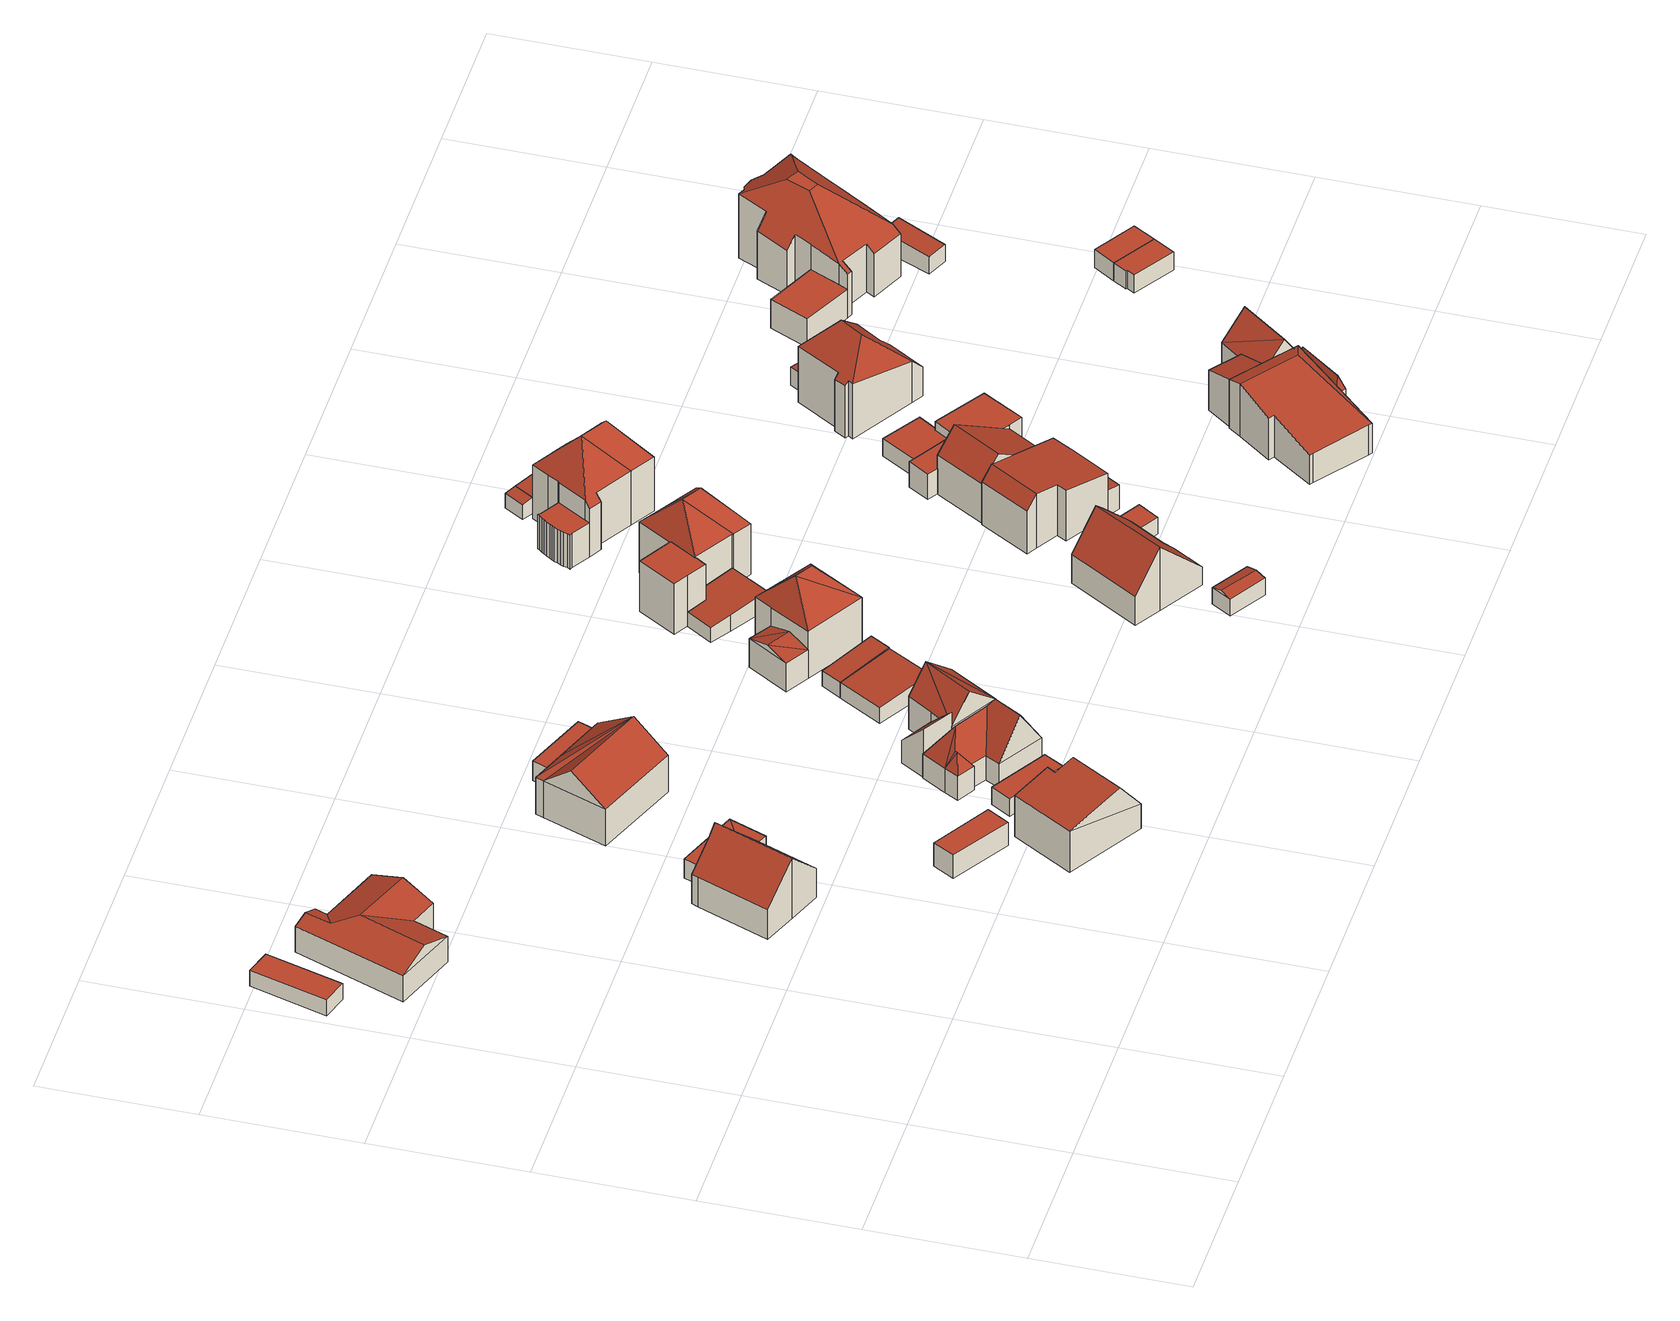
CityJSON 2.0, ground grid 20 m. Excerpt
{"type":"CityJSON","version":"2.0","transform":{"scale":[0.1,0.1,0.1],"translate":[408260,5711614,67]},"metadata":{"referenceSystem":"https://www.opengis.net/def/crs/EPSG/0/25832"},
"CityObjects":{
"building1":{"type":"Building","attributes":{"Gemeindeschluessel":"05978036","Geometrietyp2DReferenz":"3000","function":"31001_2460","roofType":"1000","measuredHeight":2.4},"geometry":[{"type":"MultiSurface","lod":"2","boundaries":[[[0,1,2,3]],[[1,4,5,2]],[[4,6,7,5]],[[6,0,3,7]],[[6,4,1,0]],[[3,2,5,7]]],"semantics":{"surfaces":[{"type":"WallSurface"},{"type":"RoofSurface"},{"type":"GroundSurface"}],"values":[0,0,0,0,1,2]}}]},
"building2":{"type":"Building","attributes":{"Gemeindeschluessel":"05978036","Geometrietyp2DReferenz":"3000","function":"31001_1000","roofType":"5000","measuredHeight":5.57},"geometry":[{"type":"MultiSurface","lod":"2","boundaries":[[[8,9,10,11]],[[9,12,13,10]],[[12,14,15,13]],[[14,16,17,15]],[[16,18,19,17]],[[18,20,21,19]],[[20,22,23,21]],[[22,8,11,23]],[[24,22,20]],[[25,24,20,18]],[[26,25,18,16]],[[26,16,14]],[[27,25,26,14,12]],[[28,27,12,9]],[[28,9,8]],[[24,25,27,28,8,22]],[[11,10,13,15,17,19,21,23]]],"semantics":{"surfaces":[{"type":"WallSurface"},{"type":"RoofSurface"},{"type":"GroundSurface"}],"values":[0,0,0,0,0,0,0,0,0,1,1,0,1,1,0,1,2]}}]},
"building3":{"type":"Building","attributes":{"Gemeindeschluessel":"05978036","Geometrietyp2DReferenz":"3000","function":"31001_1000","roofType":"3100","measuredHeight":9.05},"geometry":[{"type":"MultiSurface","lod":"2","boundaries":[[[29,30,31,32]],[[30,33,34,31]],[[33,35,36,34]],[[35,37,38,36]],[[37,39,40,38]],[[39,41,42,40]],[[41,43,44,42]],[[43,45,46,44]],[[45,29,32,46]],[[41,39,37,35,33,30]],[[30,29,45,43,41]],[[32,31,34,36,38,40,42,44,46]]],"semantics":{"surfaces":[{"type":"WallSurface"},{"type":"RoofSurface"},{"type":"GroundSurface"}],"values":[0,0,0,0,0,0,0,0,0,1,1,2]}}]},
"building4":{"type":"Building","attributes":{"Gemeindeschluessel":"05978036","Geometrietyp2DReferenz":"3000","function":"31001_2460"},"children":["building4-1","building4-2"]},
"building4-1":{"type":"BuildingPart","attributes":{"roofType":"1000","measuredHeight":2.86},"parents":["building4"],"geometry":[{"type":"MultiSurface","lod":"2","boundaries":[[[47,48,49,50]],[[48,51,52,49]],[[53,47,50,54]],[[53,51,48,47]],[[50,49,52,54]],[[54,52,51,53]]],"semantics":{"surfaces":[{"type":"WallSurface"},{"type":"RoofSurface"},{"type":"GroundSurface"},{"type":"ClosureSurface"}],"values":[0,0,0,1,2,3]}}]},
"building4-2":{"type":"BuildingPart","attributes":{"roofType":"1000","measuredHeight":2.88},"parents":["building4"],"geometry":[{"type":"MultiSurface","lod":"2","boundaries":[[[55,56,52,51]],[[55,57,58,56]],[[57,53,54,58]],[[53,57,55,51]],[[52,56,58,54]],[[51,52,54,53]]],"semantics":{"surfaces":[{"type":"WallSurface"},{"type":"RoofSurface"},{"type":"GroundSurface"},{"type":"ClosureSurface"}],"values":[0,0,0,1,2,3]}}]},
"building5":{"type":"Building","attributes":{"Gemeindeschluessel":"05978036","Geometrietyp2DReferenz":"3000","function":"31001_2460","roofType":"1000","measuredHeight":3.51},"geometry":[{"type":"MultiSurface","lod":"2","boundaries":[[[59,60,61,62]],[[60,63,64,61]],[[63,65,66,64]],[[65,59,62,66]],[[65,63,60,59]],[[62,61,64,66]]],"semantics":{"surfaces":[{"type":"WallSurface"},{"type":"RoofSurface"},{"type":"GroundSurface"}],"values":[0,0,0,0,1,2]}}]},
"building6":{"type":"Building","attributes":{"Gemeindeschluessel":"05978036","Geometrietyp2DReferenz":"3000","function":"31001_1000","roofType":"5000","measuredHeight":7.93},"geometry":[{"type":"MultiSurface","lod":"2","boundaries":[[[67,68,69,70]],[[68,71,72,69]],[[71,73,74,72]],[[73,75,76,74]],[[75,77,78,76]],[[77,67,70,78]],[[77,75,79,80]],[[73,71,68,67,80,79]],[[75,73,79]],[[67,77,80]],[[70,69,72,74,76,78]]],"semantics":{"surfaces":[{"type":"WallSurface"},{"type":"RoofSurface"},{"type":"GroundSurface"}],"values":[0,0,0,0,0,0,1,1,0,0,2]}}]},
"building7":{"type":"Building","attributes":{"Gemeindeschluessel":"05978036","Geometrietyp2DReferenz":"3000","function":"31001_1000","roofType":"5000","measuredHeight":9.07},"geometry":[{"type":"MultiSurface","lod":"2","boundaries":[[[81,82,83,84]],[[82,85,86,83]],[[85,87,88,86]],[[87,89,90,88]],[[89,91,92,90]],[[91,81,84,92]],[[89,93,94,91]],[[85,93,87]],[[82,93,85]],[[81,93,82]],[[93,81,94]],[[81,91,94]],[[89,87,93]],[[84,83,86,88,90,92]]],"semantics":{"surfaces":[{"type":"WallSurface"},{"type":"RoofSurface"},{"type":"GroundSurface"}],"values":[0,0,0,0,0,0,1,1,1,1,1,0,0,2]}}]},
"building8":{"type":"Building","attributes":{"Gemeindeschluessel":"05978036","Geometrietyp2DReferenz":"3000","function":"31001_2460","roofType":"1000","measuredHeight":2.62},"geometry":[{"type":"MultiSurface","lod":"2","boundaries":[[[95,96,97,98]],[[96,99,100,97]],[[99,101,102,100]],[[101,95,98,102]],[[101,99,96,95]],[[98,97,100,102]]],"semantics":{"surfaces":[{"type":"WallSurface"},{"type":"RoofSurface"},{"type":"GroundSurface"}],"values":[0,0,0,0,1,2]}}]},
"building9":{"type":"Building","attributes":{"Gemeindeschluessel":"05978036","Geometrietyp2DReferenz":"3000","function":"31001_1000","roofType":"5000","measuredHeight":9.03},"geometry":[{"type":"MultiSurface","lod":"2","boundaries":[[[103,104,105,106]],[[104,107,108,105]],[[107,109,110,108]],[[109,111,112,110]],[[111,113,114,112]],[[113,115,116,114]],[[115,117,118,116]],[[117,119,120,118]],[[119,121,122,120]],[[121,103,106,122]],[[123,124,119,117]],[[125,126,123,117,115]],[[115,113,127,128,125]],[[127,111,109,128]],[[109,125,128]],[[109,126,125]],[[107,126,109]],[[126,107,104]],[[103,126,104]],[[103,123,126]],[[103,124,123]],[[124,103,121]],[[124,121,119]],[[111,127,113]],[[106,105,108,110,112,114,116,118,120,122]]],"semantics":{"surfaces":[{"type":"WallSurface"},{"type":"RoofSurface"},{"type":"GroundSurface"}],"values":[0,0,0,0,0,0,0,0,0,0,1,1,1,1,1,1,1,1,1,1,1,1,1,0,2]}}]},
"building10":{"type":"Building","attributes":{"Gemeindeschluessel":"05978036","Geometrietyp2DReferenz":"3000","function":"31001_2460","roofType":"1000","measuredHeight":2.82},"geometry":[{"type":"MultiSurface","lod":"2","boundaries":[[[129,130,131,132]],[[130,133,134,131]],[[133,135,136,134]],[[135,137,138,136]],[[137,139,140,138]],[[139,129,132,140]],[[139,137,135,133,130,129]],[[132,131,134,136,138,140]]],"semantics":{"surfaces":[{"type":"WallSurface"},{"type":"RoofSurface"},{"type":"GroundSurface"}],"values":[0,0,0,0,0,0,1,2]}}]},
"building11":{"type":"Building","attributes":{"Gemeindeschluessel":"05978036","Geometrietyp2DReferenz":"3000","function":"31001_1000"},"children":["building11-1","building11-2"]},
"building11-1":{"type":"BuildingPart","attributes":{"roofType":"3100","measuredHeight":8.61},"parents":["building11"],"geometry":[{"type":"MultiSurface","lod":"2","boundaries":[[[141,142,143,110]],[[144,145,146,147,148]],[[145,149,150,146]],[[149,141,110,150]],[[151,141,149]],[[152,141,151]],[[142,151,145,144,153]],[[142,152,151]],[[145,151,149]],[[141,152,142]],[[110,143,147,146,150]],[[148,153,144]],[[147,143,142,153,148]]],"semantics":{"surfaces":[{"type":"WallSurface"},{"type":"RoofSurface"},{"type":"GroundSurface"},{"type":"ClosureSurface"}],"values":[0,0,0,0,1,1,1,1,0,0,2,0,3]}}]},
"building11-2":{"type":"BuildingPart","attributes":{"roofType":"2100","measuredHeight":7.18},"parents":["building11"],"geometry":[{"type":"MultiSurface","lod":"2","boundaries":[[[154,155,108,143,142]],[[155,156,157,108]],[[156,148,147,157]],[[156,155,154,153,148]],[[147,143,108,157]],[[142,153,154]],[[143,147,148,153,142]]],"semantics":{"surfaces":[{"type":"WallSurface"},{"type":"RoofSurface"},{"type":"GroundSurface"},{"type":"ClosureSurface"}],"values":[0,0,0,1,2,0,3]}}]},
"building12":{"type":"Building","attributes":{"Gemeindeschluessel":"05978036","Geometrietyp2DReferenz":"3000","function":"31001_2460","roofType":"2100","measuredHeight":2.71},"geometry":[{"type":"MultiSurface","lod":"2","boundaries":[[[158,159,160,161]],[[159,162,163,160]],[[162,164,165,163]],[[164,158,161,165]],[[164,162,159,158]],[[161,160,163,165]]],"semantics":{"surfaces":[{"type":"WallSurface"},{"type":"RoofSurface"},{"type":"GroundSurface"}],"values":[0,0,0,0,1,2]}}]},
"building13":{"type":"Building","attributes":{"Gemeindeschluessel":"05978036","Geometrietyp2DReferenz":"3000","function":"31001_2460","roofType":"2100","measuredHeight":2.77},"geometry":[{"type":"MultiSurface","lod":"2","boundaries":[[[166,167,168,169]],[[167,170,165,168]],[[170,162,163,165]],[[162,166,169,163]],[[162,170,167,166]],[[169,168,165,163]]],"semantics":{"surfaces":[{"type":"WallSurface"},{"type":"RoofSurface"},{"type":"GroundSurface"}],"values":[0,0,0,0,1,2]}}]},
"building14":{"type":"Building","attributes":{"Gemeindeschluessel":"05978036","Geometrietyp2DReferenz":"3000","function":"31001_1000"},"children":["building14-1","building14-2"]},
"building14-1":{"type":"BuildingPart","attributes":{"roofType":"3100","measuredHeight":5.23},"parents":["building14"],"geometry":[{"type":"MultiSurface","lod":"2","boundaries":[[[171,172,173,174]],[[172,175,176,173]],[[175,177,178,176]],[[179,177,175]],[[175,180,179]],[[171,179,180]],[[180,172,171]],[[180,175,172]],[[178,174,173,176]],[[174,178,177,171]],[[177,179,171]]],"semantics":{"surfaces":[{"type":"WallSurface"},{"type":"RoofSurface"},{"type":"GroundSurface"},{"type":"ClosureSurface"}],"values":[0,0,0,1,1,1,1,0,2,3,3]}}]},
"building14-2":{"type":"BuildingPart","attributes":{"roofType":"3200","measuredHeight":11.56},"parents":["building14"],"geometry":[{"type":"MultiSurface","lod":"2","boundaries":[[[181,182,183,184]],[[182,185,171,174,183]],[[186,187,188,178,177]],[[187,181,184,188]],[[182,181,189]],[[187,186,185,190]],[[187,189,181]],[[189,187,190]],[[190,182,189]],[[182,190,185]],[[184,183,174,178,188]],[[177,179,171,185,186]],[[177,178,174,171]],[[177,171,179]]],"semantics":{"surfaces":[{"type":"WallSurface"},{"type":"RoofSurface"},{"type":"GroundSurface"},{"type":"ClosureSurface"}],"values":[0,0,0,0,1,1,1,1,1,1,2,0,3,3]}}]},
"building15":{"type":"Building","attributes":{"Gemeindeschluessel":"05978036","Geometrietyp2DReferenz":"3000","function":"31001_2460","roofType":"2100","measuredHeight":2.88},"geometry":[{"type":"MultiSurface","lod":"2","boundaries":[[[191,192,193,194]],[[192,195,196,193]],[[195,197,198,196]],[[197,199,200,198]],[[199,201,202,200]],[[201,203,204,202]],[[203,191,194,204]],[[203,201,199,197,195,192,191]],[[194,193,196,198,200,202,204]]],"semantics":{"surfaces":[{"type":"WallSurface"},{"type":"RoofSurface"},{"type":"GroundSurface"}],"values":[0,0,0,0,0,0,0,1,2]}}]},
"building16":{"type":"Building","attributes":{"Gemeindeschluessel":"05978036","Geometrietyp2DReferenz":"3000","function":"31001_2460","roofType":"3100","measuredHeight":2.83},"geometry":[{"type":"MultiSurface","lod":"2","boundaries":[[[205,206,207,208]],[[206,209,210,207]],[[209,211,212,210]],[[211,205,208,212]],[[209,206,213]],[[205,211,214]],[[206,205,214,213]],[[211,209,213,214]],[[208,207,210,212]]],"semantics":{"surfaces":[{"type":"WallSurface"},{"type":"RoofSurface"},{"type":"GroundSurface"}],"values":[0,0,0,0,0,0,1,1,2]}}]},
"building17":{"type":"Building","attributes":{"Gemeindeschluessel":"05978036","Geometrietyp2DReferenz":"3000","function":"31001_1000","roofType":"3100","measuredHeight":9.58},"geometry":[{"type":"MultiSurface","lod":"2","boundaries":[[[215,216,217,218]],[[216,219,220,217]],[[219,221,222,220]],[[221,223,224,222]],[[223,225,226,224]],[[225,227,228,226]],[[227,229,230,228]],[[229,231,232,230]],[[231,233,234,232]],[[233,215,218,234]],[[229,227,225,223,221,219,216,215]],[[215,233,231,229]],[[218,217,220,222,224,226,228,230,232,234]]],"semantics":{"surfaces":[{"type":"WallSurface"},{"type":"RoofSurface"},{"type":"GroundSurface"}],"values":[0,0,0,0,0,0,0,0,0,0,1,1,2]}}]},
"building18":{"type":"Building","attributes":{"Gemeindeschluessel":"05978036","Geometrietyp2DReferenz":"3000","function":"31001_1000"},"children":["building18-1","building18-2"]},
"building18-1":{"type":"BuildingPart","attributes":{"roofType":"3200","measuredHeight":12.35},"parents":["building18"],"geometry":[{"type":"MultiSurface","lod":"2","boundaries":[[[235,236,237,238]],[[239,240,241,242]],[[240,243,244,241]],[[243,245,246,244]],[[245,247,248,246]],[[247,249,250,248]],[[249,251,252,250]],[[251,253,254,252]],[[253,255,256,254]],[[255,257,258,256]],[[257,259,260,258]],[[259,235,238,260]],[[255,253,251,249,247,245,261]],[[240,239,262,263,236,264]],[[245,243,261]],[[243,240,264,261]],[[257,255,261,264]],[[236,235,259,257,264]],[[237,265,242,241,244,246,248,250,252,254,256,258,260,238]],[[263,265,237,236]],[[239,242,265,263,262]]],"semantics":{"surfaces":[{"type":"WallSurface"},{"type":"RoofSurface"},{"type":"GroundSurface"},{"type":"ClosureSurface"}],"values":[0,0,0,0,0,0,0,0,0,0,0,0,1,1,1,1,1,1,2,3,3]}}]},
"building18-2":{"type":"BuildingPart","attributes":{"roofType":"1000","measuredHeight":7.59},"parents":["building18"],"geometry":[{"type":"MultiSurface","lod":"2","boundaries":[[[236,235,238,237]],[[235,266,267,238]],[[266,268,269,267]],[[268,270,271,269]],[[270,272,273,271]],[[272,262,239,242,273]],[[272,270,268,266,235,236,263,262]],[[242,265,237,238,267,269,271,273]],[[265,242,239,262,263]],[[237,265,263,236]]],"semantics":{"surfaces":[{"type":"WallSurface"},{"type":"RoofSurface"},{"type":"GroundSurface"},{"type":"ClosureSurface"}],"values":[0,0,0,0,0,0,1,2,3,3]}}]},
"building19":{"type":"Building","attributes":{"Gemeindeschluessel":"05978036","Geometrietyp2DReferenz":"3000","function":"31001_2460","roofType":"1000","measuredHeight":2.53},"geometry":[{"type":"MultiSurface","lod":"2","boundaries":[[[274,275,276,277]],[[275,278,279,276]],[[278,280,281,279]],[[280,282,283,281]],[[282,284,285,283]],[[284,274,277,285]],[[284,282,280,278,275,274]],[[277,276,279,281,283,285]]],"semantics":{"surfaces":[{"type":"WallSurface"},{"type":"RoofSurface"},{"type":"GroundSurface"}],"values":[0,0,0,0,0,0,1,2]}}]},
"building20":{"type":"Building","attributes":{"Gemeindeschluessel":"05978036","Geometrietyp2DReferenz":"3000","function":"31001_1000"},"children":["building20-1","building20-2"]},
"building20-1":{"type":"BuildingPart","attributes":{"roofType":"3100","measuredHeight":8.17},"parents":["building20"],"geometry":[{"type":"MultiSurface","lod":"2","boundaries":[[[286,287,288,289,290]],[[287,291,292,288]],[[291,293,294,292]],[[293,295,296,294]],[[295,297,298,296]],[[297,299,300,298]],[[299,301,302,300]],[[301,303,304,305,302]],[[299,297,295,293]],[[293,291,287,286,303,301,299]],[[289,288,292,294,296,298,300,302,305]],[[290,304,303,286]],[[290,289,305,304]]],"semantics":{"surfaces":[{"type":"WallSurface"},{"type":"RoofSurface"},{"type":"GroundSurface"},{"type":"ClosureSurface"}],"values":[0,0,0,0,0,0,0,0,1,1,2,0,3]}}]},
"building20-2":{"type":"BuildingPart","attributes":{"roofType":"2100","measuredHeight":3.71},"parents":["building20"],"geometry":[{"type":"MultiSurface","lod":"2","boundaries":[[[304,306,307,305]],[[306,308,309,307]],[[308,290,289,309]],[[290,308,306,304]],[[305,307,309,289]],[[305,289,290,304]]],"semantics":{"surfaces":[{"type":"WallSurface"},{"type":"RoofSurface"},{"type":"GroundSurface"},{"type":"ClosureSurface"}],"values":[0,0,0,1,2,3]}}]},
"building21":{"type":"Building","attributes":{"Gemeindeschluessel":"05978036","Geometrietyp2DReferenz":"3000","function":"31001_1000"},"children":["building21-1","building21-2"]},
"building21-1":{"type":"BuildingPart","attributes":{"roofType":"3200","measuredHeight":13.03},"parents":["building21"],"geometry":[{"type":"MultiSurface","lod":"2","boundaries":[[[310,311,312,313,314]],[[311,315,316,312]],[[315,317,318,316]],[[317,319,320,318]],[[319,321,322,320]],[[321,323,324,322]],[[323,325,326,324]],[[325,327,328,326]],[[327,329,330,328]],[[329,331,332,330]],[[331,333,334,332]],[[333,335,336,334]],[[335,337,338,336]],[[337,339,340,338]],[[339,341,342,340]],[[341,343,344,345,342]],[[335,333,331,329,327,325,323,346]],[[317,315,311,310,347,348]],[[323,321,348,346]],[[321,319,317,348]],[[337,335,346,348]],[[347,343,341,339,337,348]],[[345,349,313,312,316,318,320,322,324,326,328,330,332,334,336,338,340,342]],[[350,344,343,347]],[[349,345,344,350]],[[314,350,347,310]],[[314,313,349,350]]],"semantics":{"surfaces":[{"type":"WallSurface"},{"type":"RoofSurface"},{"type":"GroundSurface"},{"type":"ClosureSurface"}],"values":[0,0,0,0,0,0,0,0,0,0,0,0,0,0,0,0,1,1,1,1,1,1,2,0,3,0,3]}}]},
"building21-2":{"type":"BuildingPart","attributes":{"roofType":"1000","measuredHeight":5.06},"parents":["building21"],"geometry":[{"type":"MultiSurface","lod":"2","boundaries":[[[344,351,352,345]],[[351,353,354,352]],[[353,355,356,354]],[[355,357,358,356]],[[357,359,360,358]],[[359,361,362,360]],[[361,363,364,362]],[[363,365,366,364]],[[365,367,368,366]],[[367,369,370,368]],[[369,371,372,370]],[[371,373,374,372]],[[373,375,376,374]],[[375,377,378,376]],[[377,379,380,378]],[[379,314,313,380]],[[314,379,377,375,373,371,369,367,365,363,361,359,357,355,353,351,344,350]],[[345,352,354,356,358,360,362,364,366,368,370,372,374,376,378,380,313,349]],[[350,344,345,349]],[[314,350,349,313]]],"semantics":{"surfaces":[{"type":"WallSurface"},{"type":"RoofSurface"},{"type":"GroundSurface"},{"type":"ClosureSurface"}],"values":[0,0,0,0,0,0,0,0,0,0,0,0,0,0,0,0,1,2,3,3]}}]},
"building22":{"type":"Building","attributes":{"Gemeindeschluessel":"05978036","Geometrietyp2DReferenz":"3000","function":"31001_9998","roofType":"2100","measuredHeight":2.42},"geometry":[{"type":"MultiSurface","lod":"2","boundaries":[[[381,382,383,384]],[[382,385,386,383]],[[385,387,388,386]],[[387,389,390,388]],[[389,381,384,390]],[[389,387,385,382,381]],[[384,383,386,388,390]]],"semantics":{"surfaces":[{"type":"WallSurface"},{"type":"RoofSurface"},{"type":"GroundSurface"}],"values":[0,0,0,0,0,1,2]}}]},
"building23":{"type":"Building","attributes":{"Gemeindeschluessel":"05978036","Geometrietyp2DReferenz":"3000","function":"31001_2460","roofType":"2100","measuredHeight":2.86},"geometry":[{"type":"MultiSurface","lod":"2","boundaries":[[[391,389,390,392]],[[389,387,388,390]],[[387,393,394,388]],[[393,391,392,394]],[[393,387,389,391]],[[392,390,388,394]]],"semantics":{"surfaces":[{"type":"WallSurface"},{"type":"RoofSurface"},{"type":"GroundSurface"}],"values":[0,0,0,0,1,2]}}]},
"building24":{"type":"Building","attributes":{"Gemeindeschluessel":"05978036","Geometrietyp2DReferenz":"3000","function":"31001_1000"},"children":["building24-1","building24-2","building24-3"]},
"building24-1":{"type":"BuildingPart","attributes":{"roofType":"1000","measuredHeight":3.86},"parents":["building24"],"geometry":[{"type":"MultiSurface","lod":"2","boundaries":[[[395,396,397,398]],[[396,399,400,397]],[[401,402,403,404]],[[402,395,398,403]],[[402,401,405,399,396,395]],[[398,397,400,406,404,403]],[[405,406,400,399]],[[404,406,405,401]]],"semantics":{"surfaces":[{"type":"WallSurface"},{"type":"RoofSurface"},{"type":"GroundSurface"},{"type":"ClosureSurface"}],"values":[0,0,0,0,1,2,3,3]}}]},
"building24-2":{"type":"BuildingPart","attributes":{"roofType":"3100","measuredHeight":8.9},"parents":["building24"],"geometry":[{"type":"MultiSurface","lod":"2","boundaries":[[[407,408,401,404,409]],[[410,411,412,413]],[[411,407,409,412]],[[410,414,408,415]],[[407,411,416]],[[408,407,416,415]],[[411,410,415,416]],[[409,404,406,413,412]],[[414,405,401,408]],[[405,406,404,401]],[[410,413,406,405,414]]],"semantics":{"surfaces":[{"type":"WallSurface"},{"type":"RoofSurface"},{"type":"GroundSurface"},{"type":"ClosureSurface"}],"values":[0,0,0,0,0,1,1,2,0,3,3]}}]},
"building24-3":{"type":"BuildingPart","attributes":{"roofType":"1000","measuredHeight":3.79},"parents":["building24"],"geometry":[{"type":"MultiSurface","lod":"2","boundaries":[[[417,418,413,419]],[[418,410,413]],[[399,420,421,400]],[[420,422,423,421]],[[422,424,425,423]],[[424,417,419,425]],[[424,422,420,399,405,414,418,417]],[[419,413,406,400,421,423,425]],[[414,410,418]],[[406,413,410,414,405]],[[400,406,405,399]]],"semantics":{"surfaces":[{"type":"WallSurface"},{"type":"RoofSurface"},{"type":"GroundSurface"},{"type":"ClosureSurface"}],"values":[0,0,0,0,0,0,1,2,0,3,3]}}]},
"building25":{"type":"Building","attributes":{"Gemeindeschluessel":"05978036","Geometrietyp2DReferenz":"3000","function":"31001_2460","roofType":"1000","measuredHeight":2.6},"geometry":[{"type":"MultiSurface","lod":"2","boundaries":[[[426,427,428,429]],[[427,430,431,428]],[[430,432,433,431]],[[432,434,435,433]],[[434,436,437,435]],[[436,426,429,437]],[[436,434,432,430,427,426]],[[429,428,431,433,435,437]]],"semantics":{"surfaces":[{"type":"WallSurface"},{"type":"RoofSurface"},{"type":"GroundSurface"}],"values":[0,0,0,0,0,0,1,2]}}]},
"building26":{"type":"Building","attributes":{"Gemeindeschluessel":"05978036","Geometrietyp2DReferenz":"3000","function":"31001_1000"},"children":["building26-1","building26-2"]},
"building26-1":{"type":"BuildingPart","attributes":{"roofType":"5000","measuredHeight":7.95},"parents":["building26"],"geometry":[{"type":"MultiSurface","lod":"2","boundaries":[[[438,439,440,441]],[[439,442,443,440]],[[442,444,445,443]],[[444,446,447,445]],[[446,448,449,450,447]],[[451,452,453,454,455]],[[452,456,457,453]],[[456,458,459,457]],[[458,438,441,459]],[[452,451,448,460]],[[448,446,444,460]],[[444,442,439,438,458,456,452,460]],[[441,440,443,445,447,450,454,453,457,459]],[[451,455,449,448]],[[455,454,450,449]]],"semantics":{"surfaces":[{"type":"WallSurface"},{"type":"RoofSurface"},{"type":"GroundSurface"},{"type":"ClosureSurface"}],"values":[0,0,0,0,0,0,0,0,0,1,1,1,2,0,3]}}]},
"building26-2":{"type":"BuildingPart","attributes":{"roofType":"5000","measuredHeight":6.73},"parents":["building26"],"geometry":[{"type":"MultiSurface","lod":"2","boundaries":[[[449,461,462,450]],[[461,463,464,462]],[[463,455,454,464]],[[465,455,463]],[[466,465,463,461]],[[466,461,449]],[[465,466,449,455]],[[450,462,464,454]],[[450,454,455,449]]],"semantics":{"surfaces":[{"type":"WallSurface"},{"type":"RoofSurface"},{"type":"GroundSurface"},{"type":"ClosureSurface"}],"values":[0,0,0,1,1,0,1,2,3]}}]},
"building27":{"type":"Building","attributes":{"Gemeindeschluessel":"05978036","Geometrietyp2DReferenz":"3000","function":"31001_1000","roofType":"3200","measuredHeight":12.24},"geometry":[{"type":"MultiSurface","lod":"2","boundaries":[[[467,468,469,470]],[[468,471,472,469]],[[471,473,474,472]],[[473,475,476,474]],[[475,477,478,476]],[[477,479,480,478]],[[479,481,482,480]],[[481,483,484,482]],[[483,485,486,484]],[[485,487,488,486]],[[487,489,490,488]],[[489,467,470,490]],[[485,483,491]],[[475,473,471,492]],[[483,481,479,477,475,492,491]],[[471,468,467,489,487,485,491,492]],[[470,469,472,474,476,478,480,482,484,486,488,490]]],"semantics":{"surfaces":[{"type":"WallSurface"},{"type":"RoofSurface"},{"type":"GroundSurface"}],"values":[0,0,0,0,0,0,0,0,0,0,0,0,1,1,1,1,2]}}]},
"building28":{"type":"Building","attributes":{"Gemeindeschluessel":"05978036","Geometrietyp2DReferenz":"3000","function":"31001_1000"},"children":["building28-1","building28-2"]},
"building28-1":{"type":"BuildingPart","attributes":{"roofType":"3100","measuredHeight":8.91},"parents":["building28"],"geometry":[{"type":"MultiSurface","lod":"2","boundaries":[[[493,494,495,496]],[[494,497,498,495]],[[499,493,496,500]],[[497,494,501]],[[493,499,502]],[[501,493,502]],[[493,501,494]],[[499,501,502]],[[501,499,503,497]],[[496,495,498,504,500]],[[499,500,504,503]],[[503,504,498,497]]],"semantics":{"surfaces":[{"type":"WallSurface"},{"type":"RoofSurface"},{"type":"GroundSurface"},{"type":"ClosureSurface"}],"values":[0,0,0,0,0,1,1,1,1,2,0,3]}}]},
"building28-2":{"type":"BuildingPart","attributes":{"roofType":"2100","measuredHeight":7.12},"parents":["building28"],"geometry":[{"type":"MultiSurface","lod":"2","boundaries":[[[505,446,506,498,497]],[[446,507,508,506]],[[507,509,503,504,508]],[[507,446,505,509]],[[504,498,506,508]],[[497,503,509,505]],[[498,504,503,497]]],"semantics":{"surfaces":[{"type":"WallSurface"},{"type":"RoofSurface"},{"type":"GroundSurface"},{"type":"ClosureSurface"}],"values":[0,0,0,1,2,0,3]}}]},
"building29":{"type":"Building","attributes":{"Gemeindeschluessel":"05978036","Geometrietyp2DReferenz":"3000","function":"31001_2460","roofType":"2100","measuredHeight":2.68},"geometry":[{"type":"MultiSurface","lod":"2","boundaries":[[[510,511,474,476]],[[511,512,513,474]],[[512,514,515,513]],[[514,510,476,515]],[[514,512,511,510]],[[476,474,513,515]]],"semantics":{"surfaces":[{"type":"WallSurface"},{"type":"RoofSurface"},{"type":"GroundSurface"}],"values":[0,0,0,0,1,2]}}]},
"building30":{"type":"Building","attributes":{"Gemeindeschluessel":"05978036","Geometrietyp2DReferenz":"3000","function":"31001_1000"},"children":["building30-1","building30-2","building30-3"]},
"building30-1":{"type":"BuildingPart","attributes":{"roofType":"9999","measuredHeight":12.55},"parents":["building30"],"geometry":[{"type":"MultiSurface","lod":"2","boundaries":[[[516,517,518,519]],[[517,520,521,518]],[[520,522,523,521]],[[522,524,525,523]],[[524,526,527,525]],[[526,528,529,527]],[[528,530,531,529]],[[530,532,533,531]],[[532,534,535,536,533]],[[537,538,539,540,541]],[[538,542,543,539]],[[542,544,545,543]],[[544,546,547,545]],[[546,548,549,547]],[[548,550,551,549]],[[550,552,553,551]],[[552,554,555,553]],[[554,556,557,558,555]],[[559,560,561,562,563]],[[560,516,519,561]],[[532,530,528,526,524,522,564,565]],[[544,542,538,537,534,532,565,566]],[[567,556,554,552,550,548,546,544,566,568]],[[522,520,517,516,560,559,567,568,564]],[[568,566,565,564]],[[519,518,521,523,525,527,529,531,533,536,540,539,543,545,547,549,551,553,555,558,569,562,561]],[[537,541,535,534]],[[541,540,536,535]],[[570,557,556,567]],[[569,558,557,570]],[[563,570,567,559]],[[569,570,563,562]]],"semantics":{"surfaces":[{"type":"WallSurface"},{"type":"RoofSurface"},{"type":"GroundSurface"},{"type":"ClosureSurface"}],"values":[0,0,0,0,0,0,0,0,0,0,0,0,0,0,0,0,0,0,0,0,1,1,1,1,1,2,0,3,0,3,0,3]}}]},
"building30-2":{"type":"BuildingPart","attributes":{"roofType":"2100","measuredHeight":2.32},"parents":["building30"],"geometry":[{"type":"MultiSurface","lod":"2","boundaries":[[[535,571,572,536]],[[571,573,574,572]],[[573,575,539,574]],[[575,541,540,539]],[[575,573,571,535,541]],[[540,536,572,574,539]],[[536,540,541,535]]],"semantics":{"surfaces":[{"type":"WallSurface"},{"type":"RoofSurface"},{"type":"GroundSurface"},{"type":"ClosureSurface"}],"values":[0,0,0,0,1,2,3]}}]},
"building30-3":{"type":"BuildingPart","attributes":{"roofType":"1000","measuredHeight":4.3},"parents":["building30"],"geometry":[{"type":"MultiSurface","lod":"2","boundaries":[[[557,576,577,558]],[[576,578,579,577]],[[578,563,562,579]],[[563,578,576,557,570]],[[558,577,579,562,569]],[[558,569,570,557]],[[569,562,563,570]]],"semantics":{"surfaces":[{"type":"WallSurface"},{"type":"RoofSurface"},{"type":"GroundSurface"},{"type":"ClosureSurface"}],"values":[0,0,0,1,2,3,3]}}]},
"building31":{"type":"Building","attributes":{"Gemeindeschluessel":"05978036","Geometrietyp2DReferenz":"3000","function":"51009_1611","roofType":"1000","measuredHeight":2.71},"geometry":[{"type":"MultiSurface","lod":"2","boundaries":[[[580,581,582,583]],[[581,584,585,582]],[[584,586,587,585]],[[586,588,589,587]],[[588,590,591,589]],[[590,580,583,591]],[[590,588,586,584,581,580]],[[583,582,585,587,589,591]]],"semantics":{"surfaces":[{"type":"WallSurface"},{"type":"RoofSurface"},{"type":"GroundSurface"}],"values":[0,0,0,0,0,0,1,2]}}]},
"building32":{"type":"Building","attributes":{"Gemeindeschluessel":"05978036","Geometrietyp2DReferenz":"3000","function":"51009_1611","roofType":"1000","measuredHeight":2.64},"geometry":[{"type":"MultiSurface","lod":"2","boundaries":[[[590,592,593,591]],[[592,594,595,593]],[[594,580,583,595]],[[580,590,591,583]],[[580,594,592,590]],[[591,593,595,583]]],"semantics":{"surfaces":[{"type":"WallSurface"},{"type":"RoofSurface"},{"type":"GroundSurface"}],"values":[0,0,0,0,1,2]}}]},
"building33":{"type":"Building","attributes":{"Gemeindeschluessel":"05978036","Geometrietyp2DReferenz":"3000","function":"31001_2460","roofType":"2100","measuredHeight":2.85},"geometry":[{"type":"MultiSurface","lod":"2","boundaries":[[[596,597,598,599]],[[597,600,601,598]],[[600,602,603,601]],[[602,596,599,603]],[[602,600,597,596]],[[599,598,601,603]]],"semantics":{"surfaces":[{"type":"WallSurface"},{"type":"RoofSurface"},{"type":"GroundSurface"}],"values":[0,0,0,0,1,2]}}]}
},
"vertices":[
[39,892,39],[5,902,39],[5,902,15],[39,892,15],[34,1003,39],[34,1003,15],[68,993,39],[68,993,15],
[107,968,55],[144,954,55],[144,954,16],[107,968,16],[138,938,55],[138,938,16],[222,907,55],[222,907,16],[190,824,55],[190,824,16],[153,837,55],[153,837,16],[136,792,55],[136,792,16],[52,823,55],[52,823,16],[94,808,72],[127,895,72],[206,865,72],[113,927,63],[125,961,63],
[366,410,58],[321,427,105],[321,427,14],[366,410,14],[277,444,58],[277,444,14],[313,538,58],[313,538,14],[317,547,58],[317,547,14],[348,535,91],[348,535,14],[361,531,105],[361,531,14],[405,514,58],[405,514,14],[399,498,58],[399,498,14],
[348,535,42],[361,568,42],[361,568,13],[348,535,13],[445,536,42],[445,536,13],[405,514,42],[405,514,13],
[426,487,42],[426,487,13],[399,498,42],[399,498,13],
[460,294,47],[536,249,47],[536,249,12],[460,294,12],[519,220,47],[519,220,12],[444,266,47],[444,266,12],
[482,136,81],[529,215,81],[529,215,19],[482,136,19],[575,188,93],[575,188,19],[568,177,93],[568,177,19],[622,145,56],[622,145,19],[582,77,56],[582,77,19],[593,162,99],[553,94,99],
[422,755,70],[426,765,70],[426,765,15],[422,755,15],[472,748,70],[472,748,15],[542,722,70],[542,722,15],[506,627,70],[506,627,15],[391,671,70],[391,671,15],[523,673,105],[408,717,105],
[565,231,43],[581,257,43],[581,257,17],[565,231,17],[655,213,43],[655,213,17],[640,187,43],[640,187,17],
[590,316,51],[609,348,51],[609,348,15],[590,316,15],[610,347,51],[610,347,15],[713,288,51],[713,288,15],[674,222,51],[674,222,15],[615,257,51],[615,257,15],[625,276,51],[625,276,15],[605,288,51],[605,288,15],[603,284,51],[603,284,15],[580,298,51],[580,298,15],[600,306,72],[598,303,72],[663,285,94],[619,311,93],[644,240,105],[665,276,105],
[472,748,43],[486,785,43],[486,785,14],[472,748,14],[570,753,43],[570,753,14],[555,713,43],[555,713,14],[541,718,43],[541,718,14],[542,722,43],[542,722,14],
[713,288,64],[650,324,64],[650,324,15],[670,355,64],[691,387,64],[691,387,15],[670,355,15],[670,355,49],[752,352,64],[752,352,15],[715,373,101],[675,310,101],[662,343,64],
[650,324,86],[610,347,87],[629,379,49],[629,379,15],
[762,381,43],[691,422,39],[691,422,16],[762,381,16],[724,479,39],[724,479,16],[795,439,43],[795,439,16],
[739,505,39],[810,465,44],[810,465,16],[739,505,16],[795,439,44],
[752,525,56],[721,543,56],[721,543,13],[752,525,13],[754,597,56],[754,597,13],[783,579,56],[783,579,13],[768,552,65],[738,570,65],
[872,555,84],[828,481,84],[828,481,13],[872,555,13],[752,525,84],[783,579,84],[796,601,84],[796,601,13],[817,538,128],[794,552,128],
[816,637,33],[790,653,31],[790,653,9],[816,637,9],[811,687,31],[811,687,9],[836,672,33],[836,672,9],[846,687,33],[846,687,9],[896,656,37],[896,656,9],[866,606,37],[866,606,9],
[1006,107,39],[1054,78,39],[1054,78,14],[1006,107,14],[1039,52,39],[1039,52,14],[991,81,39],[991,81,14],[1046,65,43],[999,94,43],
[1029,254,113],[1039,248,102],[1039,248,18],[1029,254,18],[1074,227,61],[1074,227,18],[1072,223,61],[1072,223,18],[1044,176,61],[1044,176,18],[1057,168,45],[1057,168,18],[1032,126,45],[1032,126,18],[974,161,113],[974,161,18],[940,182,61],[940,182,18],[996,274,61],[996,274,18],
[846,687,86],[845,687,86],[845,687,10],[846,687,10],[865,723,85],[891,767,86],[891,767,10],[865,723,10],[915,752,86],[915,752,10],[969,720,86],[969,720,10],[967,717,86],[967,717,10],[973,713,77],[973,713,10],[956,683,77],[956,683,10],[950,687,86],[950,687,10],[922,641,86],[922,641,10],[898,655,87],[898,655,10],[896,656,87],[896,656,10],[915,699,133],[865,723,86],[866,722,86],[889,714,133],[866,722,10],
[836,672,86],[836,672,10],[811,687,86],[811,687,10],[792,698,86],[792,698,10],[822,748,86],[822,748,10],
[1039,248,42],[1053,272,42],[1053,272,17],[1039,248,17],[1127,228,42],[1127,228,17],[1110,201,42],[1110,201,17],[1072,223,42],[1072,223,17],[1074,227,42],[1074,227,17],
[1129,267,79],[1072,301,91],[1072,301,15],[1129,267,15],[1129,267,53],[1079,314,91],[1079,314,15],[1050,331,97],[1050,331,15],[1037,339,79],[1037,339,15],[1075,404,79],[1075,404,15],[1089,396,97],[1089,396,15],[1175,345,79],[1175,345,15],[1161,320,79],[1161,320,53],[1161,320,15],
[1177,310,51],[1177,310,15],[1145,257,51],[1145,257,15],
[934,876,88],[935,877,88],[935,877,7],[934,876,7],[934,876,58],[943,891,88],[943,891,7],[957,914,88],[957,914,7],[1004,886,88],[1004,886,7],[1021,875,88],[1021,875,7],[1053,856,88],[1053,856,7],[1050,852,88],[1050,852,7],[1061,846,71],[1061,846,7],[1040,811,71],[1040,811,7],[1028,791,71],[1028,791,7],[1017,797,88],[1017,797,7],[1008,781,88],[1008,781,7],[976,800,88],[976,800,7],[927,829,88],[927,829,7],[923,822,79],[923,822,7],[907,831,79],[907,831,58],[907,831,7],[1000,837,137],[911,838,88],[966,857,137],[911,838,7],[911,838,58],
[883,846,58],[883,846,7],[879,847,58],[879,847,7],[881,851,58],[881,851,7],[882,856,58],[882,856,7],[884,860,58],[884,860,7],[886,864,58],[886,864,7],[888,869,58],[888,869,7],[890,872,58],[890,872,7],[892,875,58],[892,875,7],[895,880,58],[895,880,7],[898,884,58],[898,884,7],[900,887,58],[900,887,7],[904,891,58],[904,891,7],[906,894,58],[906,894,7],[909,891,58],[909,891,7],
[943,922,37],[958,947,37],[958,947,15],[943,922,15],[959,947,37],[959,947,15],[972,939,39],[972,939,15],[957,914,39],[957,914,15],
[1004,886,43],[1004,886,15],[1019,911,43],[1019,911,15],
[1117,503,55],[1132,494,55],[1132,494,17],[1117,503,17],[1179,466,55],[1179,466,17],[1113,468,55],[1100,476,55],[1100,476,17],[1113,468,17],[1162,439,55],[1162,439,17],
[1075,404,76],[1113,468,76],[1075,404,17],[1213,408,49],[1175,345,49],[1175,345,17],[1213,408,17],[1191,421,55],[1137,454,106],[1098,390,106],
[1230,398,55],[1213,408,55],[1230,398,17],[1196,493,55],[1196,493,17],[1198,492,55],[1198,492,17],[1261,452,55],[1261,452,17],
[1179,466,42],[1132,494,42],[1132,494,16],[1179,466,16],[1165,548,42],[1165,548,16],[1214,517,42],[1214,517,16],[1198,492,42],[1198,492,16],[1196,493,42],[1196,493,16],
[1246,55,59],[1284,108,78],[1284,108,15],[1246,55,15],[1277,113,78],[1277,113,15],[1310,156,94],[1310,156,15],[1322,173,88],[1322,173,15],[1403,112,88],[1403,112,61],[1403,112,15],[1361,54,73],[1321,0,60],[1321,0,15],[1361,54,15],[1361,54,61],[1317,3,60],[1317,3,15],[1251,52,59],[1251,52,15],[1379,105,94],
[1415,103,61],[1415,103,15],[1372,46,61],[1372,46,15],[1370,55,81],[1409,108,82],
[1194,614,94],[1199,611,101],[1199,611,16],[1194,614,16],[1234,669,100],[1234,669,16],[1247,661,97],[1247,661,16],[1316,621,79],[1316,621,16],[1296,588,78],[1296,588,16],[1312,579,60],[1312,579,16],[1283,532,60],[1283,532,16],[1268,541,78],[1268,541,16],[1185,590,99],[1185,590,16],[1189,596,99],[1189,596,16],[1185,599,94],[1185,599,16],[1230,591,138],[1249,621,138],
[1461,164,53],[1415,103,53],[1415,103,17],[1461,164,17],[1360,144,70],[1360,144,17],[1406,205,70],[1406,205,17],[1388,124,106],[1434,185,106],[1383,175,70],[1383,175,17],
[1360,144,88],[1322,173,17],[1345,204,77],[1345,204,17],[1383,175,77],
[1316,621,38],[1247,661,43],[1262,686,43],[1262,686,16],[1330,645,38],[1330,645,16],
[1419,733,83],[1438,774,89],[1438,774,17],[1419,733,17],[1452,767,109],[1452,767,17],[1469,805,114],[1469,805,17],[1478,801,114],[1478,801,17],[1489,804,109],[1489,804,17],[1503,799,109],[1503,799,17],[1511,786,114],[1511,786,17],[1555,766,114],[1555,766,17],[1551,757,112],[1551,757,41],[1551,757,17],[1529,709,104],[1530,708,103],[1530,708,17],[1529,709,17],[1529,709,36],[1508,661,96],[1508,661,17],[1491,625,90],[1491,625,17],[1486,614,81],[1486,614,17],[1442,634,82],[1442,634,17],[1448,645,90],[1448,645,17],[1409,663,91],[1409,663,17],[1404,651,82],[1404,651,17],[1397,654,82],[1397,654,60],[1397,654,17],[1421,705,97],[1432,727,100],[1432,727,17],[1421,705,17],[1421,705,60],[1475,749,143],[1494,740,143],[1477,712,142],[1403,666,91],[1463,718,142],[1403,666,17],[1403,666,60],
[1575,746,41],[1575,746,17],[1552,698,36],[1552,698,17],[1530,708,36],
[1332,685,60],[1332,685,17],[1355,735,60],[1355,735,17],
[1599,339,44],[1582,311,44],[1582,311,17],[1599,339,17],[1529,344,44],[1529,344,17],[1535,354,44],[1535,354,17],[1533,355,44],[1533,355,17],[1544,373,44],[1544,373,17],
[1562,401,44],[1562,401,17],[1616,368,44],[1616,368,17],
[1501,584,41],[1529,648,45],[1529,648,16],[1501,584,16],[1557,636,45],[1557,636,16],[1528,572,41],[1528,572,16]
]}
